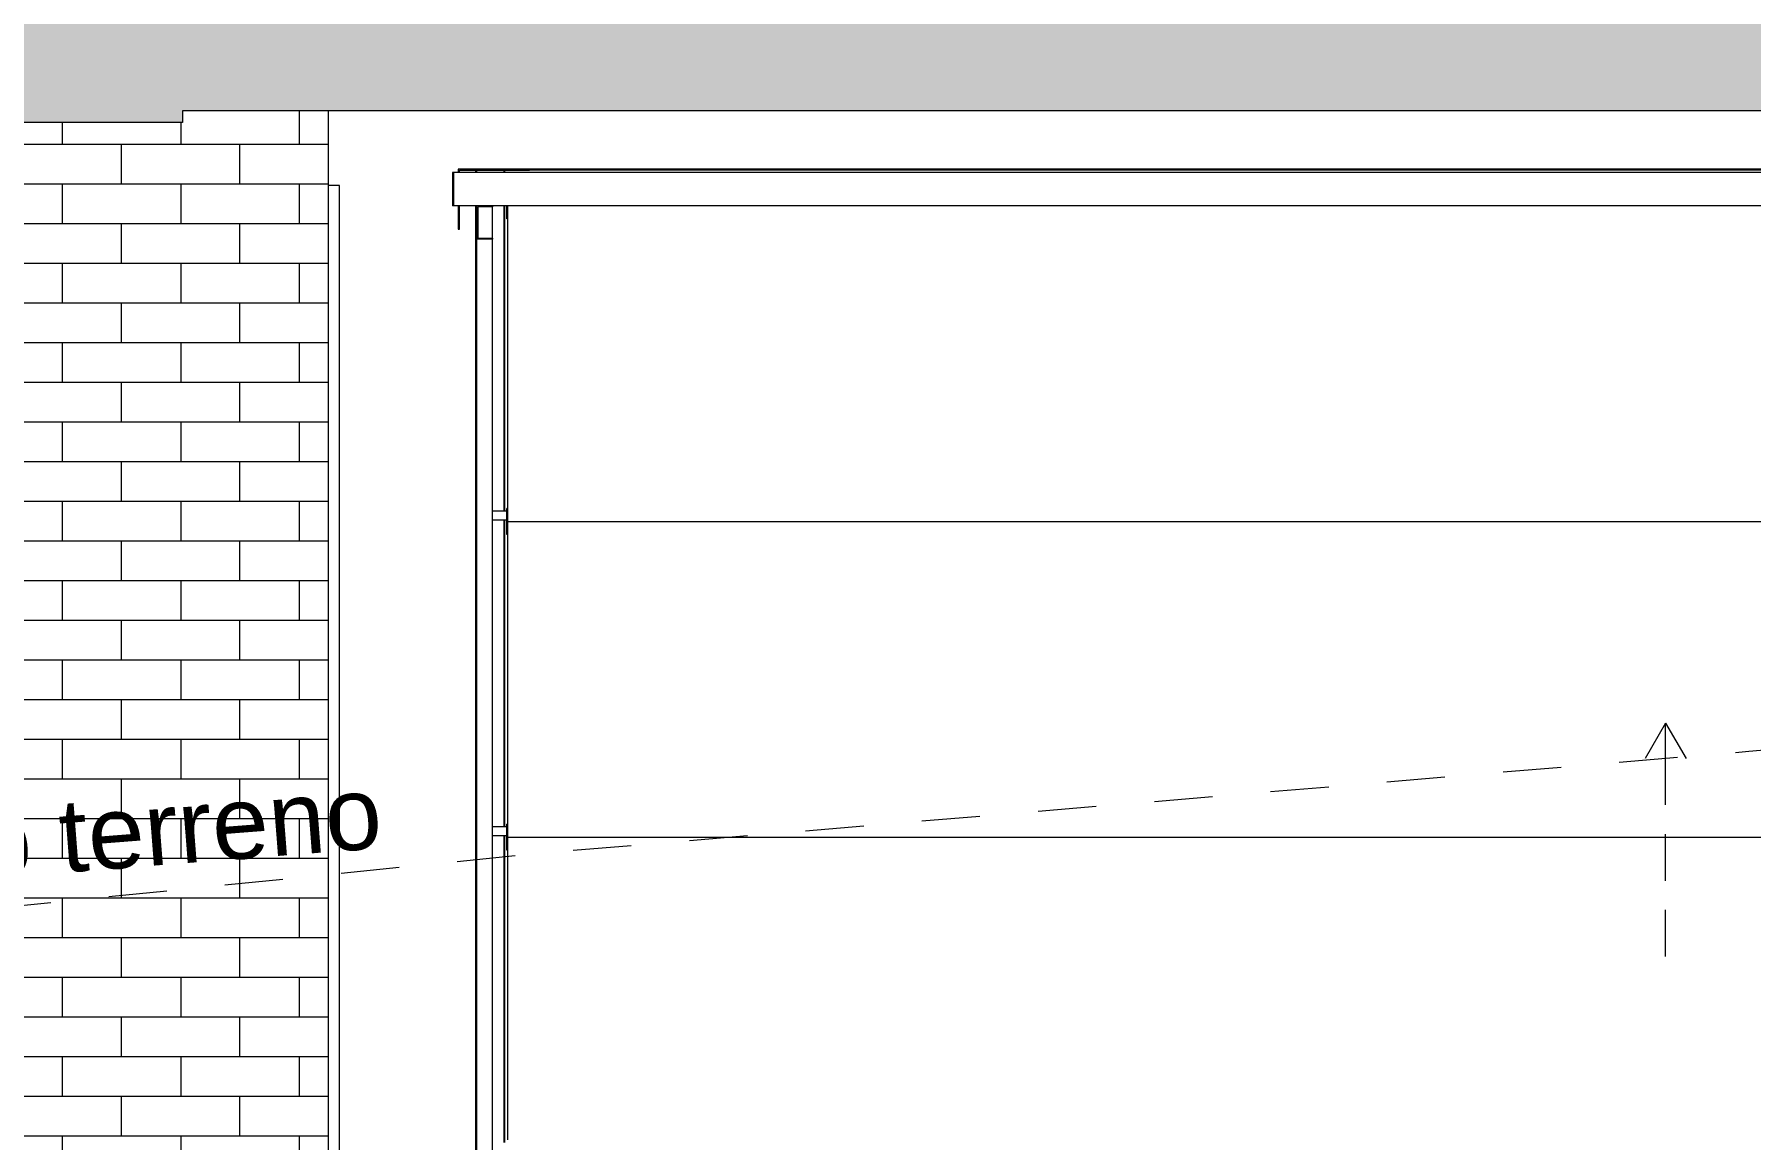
# Model space of a CAD drawing. Header units: metres. Extents: x -111189 to -108577, y -72951 to -72647.
# Drawn here: x -108917.114 to -108914.171, y -72944.076 to -72942.181 of the extents above; entities that cross this region are included whole.
import ezdxf

# ---------------------------------------------------------------- set-up
doc = ezdxf.new("R2010")
doc.units = ezdxf.units.M
doc.header["$MEASUREMENT"] = 0
doc.linetypes.add('Hidden Line', pattern=[0.13, 0.08, -0.05])
for name, color, linetype in [('00 - TEXTO GERAL', 7, 'Continuous'), ('02 - ESTRADAS', 7, 'Continuous'), ('03 - LAJES', 7, 'Continuous'), ('12 - COTAS GERAIS', 7, 'Continuous')]:
    doc.layers.add(name, color=color, linetype=linetype)
doc.styles.add('ESTILO_GERADO_7', font='')
doc.styles.get('ESTILO_GERADO_7').set_extended_font_data('Helvetica')
doc.dimstyles.new('ESTILO_GERADO__5', dxfattribs={"dimtxt": 0.15, "dimasz": 0.114, "dimexe": 0.18, "dimexo": 0.0625, "dimgap": 0, "dimtad": 1, "dimzin": 0, "dimdsep": 46, "dimtxsty": 'ESTILO_GERADO_7', "dimblk": 'ARROWHEAD_2', "dimblk1": 'ARROWHEAD_2', "dimblk2": 'ARROWHEAD_2', "dimcen": 0.09, "dimse1": 1, "dimse2": 1, "dimclrd": 7, "dimclre": 7, "dimclrt": 7, "dimadec": 0, "dimazin": 0, "dimtfac": 1, "dimtdec": 4, "dimtmove": 0, "dimatfit": 3, "dimfxl": 1, "dimtolj": 1, "dimtzin": 0, "dimarcsym": 0})

# ---------------------------------------------------------------- blocks, each defined once
blk = doc.blocks.new('Corte Elem_461_1', base_point=(-108745.4296, -72941.9624))
at = {"layer": '03 - LAJES', "linetype": 'Continuous', "lineweight": 13}
blk.add_hatch(color=251, dxfattribs=at).paths.add_polyline_path([(-108916.8597, -72942.3124), (-108909.6597, -72942.3124), (-108909.6597, -72942.1124), (-108916.8597, -72942.1124)])
at = {"layer": '03 - LAJES', "color": 7, "linetype": 'Continuous', "lineweight": 20}
blk.add_line((-108909.9097, -72942.3124), (-108916.8597, -72942.3124), dxfattribs=at)
blk = doc.blocks.new('*X1086', base_point=(-108745.4296, -72941.9624))
at = {"color": 254, "linetype": 'Continuous', "lineweight": 13}
for p, q in [((-108917.0661, -72942.3324), (-108917.0661, -72942.3704)), ((-108916.8631, -72942.3324), (-108916.8631, -72942.3704)), ((-108916.6601, -72942.3124), (-108916.6601, -72942.3704)), ((-108916.9646, -72942.3704), (-108917.1676, -72942.3704)), ((-108916.7616, -72942.3704), (-108916.9646, -72942.3704)), ((-108916.9646, -72942.4384), (-108916.9646, -72942.3704)), ((-108916.6097, -72942.3704), (-108916.7616, -72942.3704)), ((-108916.7616, -72942.4384), (-108916.7616, -72942.3704)), ((-108916.9646, -72942.4384), (-108917.1676, -72942.4384)), ((-108917.0661, -72942.4384), (-108917.0661, -72942.5064)), ((-108916.7616, -72942.4384), (-108916.9646, -72942.4384)), ((-108916.8631, -72942.4384), (-108916.8631, -72942.5064)), ((-108916.6097, -72942.4384), (-108916.7616, -72942.4384)), ((-108916.6601, -72942.4384), (-108916.6601, -72942.5064)), ((-108916.9646, -72942.5064), (-108917.1676, -72942.5064)), ((-108916.7616, -72942.5064), (-108916.9646, -72942.5064)), ((-108916.9646, -72942.5744), (-108916.9646, -72942.5064)), ((-108916.6097, -72942.5064), (-108916.7616, -72942.5064)), ((-108916.7616, -72942.5744), (-108916.7616, -72942.5064)), ((-108916.9646, -72942.5744), (-108917.1676, -72942.5744)), ((-108917.0661, -72942.5744), (-108917.0661, -72942.6424)), ((-108916.7616, -72942.5744), (-108916.9646, -72942.5744)), ((-108916.8631, -72942.5744), (-108916.8631, -72942.6424)), ((-108916.6097, -72942.5744), (-108916.7616, -72942.5744)), ((-108916.6601, -72942.5744), (-108916.6601, -72942.6424)), ((-108916.9646, -72942.6424), (-108917.1676, -72942.6424)), ((-108916.7616, -72942.6424), (-108916.9646, -72942.6424)), ((-108916.9646, -72942.7104), (-108916.9646, -72942.6424)), ((-108916.6097, -72942.6424), (-108916.7616, -72942.6424)), ((-108916.7616, -72942.7104), (-108916.7616, -72942.6424)), ((-108916.9646, -72942.7104), (-108917.1676, -72942.7104)), ((-108917.0661, -72942.7104), (-108917.0661, -72942.7784)), ((-108916.7616, -72942.7104), (-108916.9646, -72942.7104)), ((-108916.8631, -72942.7104), (-108916.8631, -72942.7784)), ((-108916.6097, -72942.7104), (-108916.7616, -72942.7104)), ((-108916.6601, -72942.7104), (-108916.6601, -72942.7784)), ((-108916.9646, -72942.7784), (-108917.1676, -72942.7784)), ((-108916.7616, -72942.7784), (-108916.9646, -72942.7784)), ((-108916.9646, -72942.8464), (-108916.9646, -72942.7784)), ((-108916.6097, -72942.7784), (-108916.7616, -72942.7784)), ((-108916.7616, -72942.8464), (-108916.7616, -72942.7784)), ((-108916.9646, -72942.8464), (-108917.1676, -72942.8464)), ((-108917.0661, -72942.8464), (-108917.0661, -72942.9144)), ((-108916.7616, -72942.8464), (-108916.9646, -72942.8464)), ((-108916.8631, -72942.8464), (-108916.8631, -72942.9144)), ((-108916.6097, -72942.8464), (-108916.7616, -72942.8464)), ((-108916.6601, -72942.8464), (-108916.6601, -72942.9144)), ((-108916.9646, -72942.9144), (-108917.1676, -72942.9144)), ((-108916.7616, -72942.9144), (-108916.9646, -72942.9144)), ((-108916.9646, -72942.9824), (-108916.9646, -72942.9144)), ((-108916.6097, -72942.9144), (-108916.7616, -72942.9144)), ((-108916.7616, -72942.9824), (-108916.7616, -72942.9144)), ((-108916.9646, -72942.9824), (-108917.1676, -72942.9824)), ((-108917.0661, -72942.9824), (-108917.0661, -72943.0504)), ((-108916.7616, -72942.9824), (-108916.9646, -72942.9824)), ((-108916.8631, -72942.9824), (-108916.8631, -72943.0504)), ((-108916.6097, -72942.9824), (-108916.7616, -72942.9824)), ((-108916.6601, -72942.9824), (-108916.6601, -72943.0504)), ((-108916.9646, -72943.0504), (-108917.1676, -72943.0504)), ((-108916.7616, -72943.0504), (-108916.9646, -72943.0504)), ((-108916.9646, -72943.1184), (-108916.9646, -72943.0504)), ((-108916.6097, -72943.0504), (-108916.7616, -72943.0504)), ((-108916.7616, -72943.1184), (-108916.7616, -72943.0504)), ((-108916.9646, -72943.1184), (-108917.1676, -72943.1184)), ((-108917.0661, -72943.1184), (-108917.0661, -72943.1864)), ((-108916.7616, -72943.1184), (-108916.9646, -72943.1184)), ((-108916.8631, -72943.1184), (-108916.8631, -72943.1864)), ((-108916.6097, -72943.1184), (-108916.7616, -72943.1184)), ((-108916.6601, -72943.1184), (-108916.6601, -72943.1864)), ((-108916.9646, -72943.1864), (-108917.1676, -72943.1864)), ((-108916.7616, -72943.1864), (-108916.9646, -72943.1864)), ((-108916.9646, -72943.2544), (-108916.9646, -72943.1864)), ((-108916.6097, -72943.1864), (-108916.7616, -72943.1864)), ((-108916.7616, -72943.2544), (-108916.7616, -72943.1864)), ((-108916.9646, -72943.2544), (-108917.1676, -72943.2544)), ((-108917.0661, -72943.2544), (-108917.0661, -72943.3224)), ((-108916.7616, -72943.2544), (-108916.9646, -72943.2544)), ((-108916.8631, -72943.2544), (-108916.8631, -72943.3224)), ((-108916.6097, -72943.2544), (-108916.7616, -72943.2544)), ((-108916.6601, -72943.2544), (-108916.6601, -72943.3224)), ((-108916.9646, -72943.3224), (-108917.1676, -72943.3224)), ((-108916.7616, -72943.3224), (-108916.9646, -72943.3224)), ((-108916.9646, -72943.3904), (-108916.9646, -72943.3224)), ((-108916.6097, -72943.3224), (-108916.7616, -72943.3224)), ((-108916.7616, -72943.3904), (-108916.7616, -72943.3224)), ((-108916.9646, -72943.3904), (-108917.1676, -72943.3904)), ((-108917.0661, -72943.3904), (-108917.0661, -72943.4584)), ((-108916.7616, -72943.3904), (-108916.9646, -72943.3904)), ((-108916.8631, -72943.3904), (-108916.8631, -72943.4584)), ((-108916.6097, -72943.3904), (-108916.7616, -72943.3904)), ((-108916.6601, -72943.3904), (-108916.6601, -72943.4584)), ((-108916.9646, -72943.4584), (-108917.1676, -72943.4584)), ((-108916.7616, -72943.4584), (-108916.9646, -72943.4584)), ((-108916.9646, -72943.5264), (-108916.9646, -72943.4584)), ((-108916.6097, -72943.4584), (-108916.7616, -72943.4584)), ((-108916.7616, -72943.5264), (-108916.7616, -72943.4584)), ((-108916.9646, -72943.5264), (-108917.1676, -72943.5264)), ((-108917.0661, -72943.5264), (-108917.0661, -72943.5944)), ((-108916.7616, -72943.5264), (-108916.9646, -72943.5264)), ((-108916.8631, -72943.5264), (-108916.8631, -72943.5944)), ((-108916.6097, -72943.5264), (-108916.7616, -72943.5264)), ((-108916.6601, -72943.5264), (-108916.6601, -72943.5944)), ((-108916.9646, -72943.5944), (-108917.1676, -72943.5944)), ((-108916.7616, -72943.5944), (-108916.9646, -72943.5944)), ((-108916.9646, -72943.6624), (-108916.9646, -72943.5944)), ((-108916.6097, -72943.5944), (-108916.7616, -72943.5944)), ((-108916.7616, -72943.6624), (-108916.7616, -72943.5944)), ((-108916.9646, -72943.6624), (-108917.1676, -72943.6624)), ((-108917.0661, -72943.6624), (-108917.0661, -72943.7304)), ((-108916.7616, -72943.6624), (-108916.9646, -72943.6624)), ((-108916.8631, -72943.6624), (-108916.8631, -72943.7304)), ((-108916.6097, -72943.6624), (-108916.7616, -72943.6624)), ((-108916.6601, -72943.6624), (-108916.6601, -72943.7304)), ((-108916.9646, -72943.7304), (-108917.1676, -72943.7304)), ((-108916.7616, -72943.7304), (-108916.9646, -72943.7304)), ((-108916.9646, -72943.7984), (-108916.9646, -72943.7304)), ((-108916.6097, -72943.7304), (-108916.7616, -72943.7304)), ((-108916.7616, -72943.7984), (-108916.7616, -72943.7304)), ((-108916.9646, -72943.7984), (-108917.1676, -72943.7984)), ((-108917.0661, -72943.7984), (-108917.0661, -72943.8664)), ((-108916.7616, -72943.7984), (-108916.9646, -72943.7984)), ((-108916.8631, -72943.7984), (-108916.8631, -72943.8664)), ((-108916.6097, -72943.7984), (-108916.7616, -72943.7984)), ((-108916.6601, -72943.7984), (-108916.6601, -72943.8664)), ((-108916.9646, -72943.8664), (-108917.1676, -72943.8664)), ((-108916.7616, -72943.8664), (-108916.9646, -72943.8664)), ((-108916.9646, -72943.9344), (-108916.9646, -72943.8664)), ((-108916.6097, -72943.8664), (-108916.7616, -72943.8664)), ((-108916.7616, -72943.9344), (-108916.7616, -72943.8664)), ((-108916.9646, -72943.9344), (-108917.1676, -72943.9344)), ((-108917.0661, -72943.9344), (-108917.0661, -72944.0024)), ((-108916.7616, -72943.9344), (-108916.9646, -72943.9344)), ((-108916.8631, -72943.9344), (-108916.8631, -72944.0024)), ((-108916.6097, -72943.9344), (-108916.7616, -72943.9344)), ((-108916.6601, -72943.9344), (-108916.6601, -72944.0024)), ((-108916.9646, -72944.0024), (-108917.1676, -72944.0024)), ((-108916.7616, -72944.0024), (-108916.9646, -72944.0024)), ((-108916.9646, -72944.0704), (-108916.9646, -72944.0024)), ((-108916.6097, -72944.0024), (-108916.7616, -72944.0024)), ((-108916.7616, -72944.0704), (-108916.7616, -72944.0024)), ((-108916.9646, -72944.0704), (-108917.1676, -72944.0704)), ((-108917.0661, -72944.0704), (-108917.0661, -72944.1384)), ((-108916.7616, -72944.0704), (-108916.9646, -72944.0704)), ((-108916.8631, -72944.0704), (-108916.8631, -72944.1384)), ((-108916.6097, -72944.0704), (-108916.7616, -72944.0704)), ((-108916.6601, -72944.0704), (-108916.6601, -72944.1384))]:
    blk.add_line(p, q, dxfattribs=at)
blk = doc.blocks.new('Corte Elem_504_1', base_point=(-108745.4296, -72941.9624))
at = {"color": 7, "linetype": 'Continuous', "lineweight": 13}
blk.add_line((-108916.6097, -72944.6624), (-108916.6097, -72942.3124), dxfattribs=at)
at = {"lineweight": 0}
blk.add_blockref('*X1086', (-108745.4296, -72941.9624), dxfattribs=at)
blk = doc.blocks.new('Corte Elem_510_1', base_point=(-108745.4296, -72941.9624))
at = {"color": 7, "linetype": 'Continuous', "lineweight": 13}
for p, q in [((-108916.5907, -72942.4404), (-108916.6097, -72942.4404)), ((-108916.5907, -72944.6624), (-108916.5907, -72942.4404))]:
    blk.add_line(p, q, dxfattribs=at)
blk = doc.blocks.new('Corte Elem_519_1', base_point=(-108745.4296, -72941.9624))
at = {"color": 7, "linetype": 'Continuous', "lineweight": 13}
for p, q in [((-108916.3955, -72942.4184), (-108916.3971, -72942.4184)), ((-108916.3971, -72942.4184), (-108916.3971, -72942.4754)), ((-108912.2387, -72942.4184), (-108916.3955, -72942.4184)), ((-108916.3955, -72942.4184), (-108916.3955, -72942.4754)), ((-108916.2651, -72942.4124), (-108916.3871, -72942.4124)), ((-108916.3871, -72942.4124), (-108916.3871, -72942.4184)), ((-108916.3851, -72942.4184), (-108916.3851, -72942.4144)), ((-108916.3851, -72942.4144), (-108916.2651, -72942.4144)), ((-108916.2651, -72942.4144), (-108916.2651, -72942.4124)), ((-108916.3955, -72942.4754), (-108916.3971, -72942.4754)), ((-108912.2387, -72942.4754), (-108916.3955, -72942.4754)), ((-108916.3871, -72942.4754), (-108916.3871, -72942.5154)), ((-108916.3851, -72942.5154), (-108916.3851, -72942.4754)), ((-108916.3555, -72942.5324), (-108916.3555, -72942.4754)), ((-108916.3285, -72942.477), (-108916.3539, -72942.477)), ((-108916.3539, -72942.477), (-108916.3539, -72942.5308)), ((-108916.3285, -72942.4754), (-108916.3285, -72942.477)), ((-108916.3871, -72942.5154), (-108916.3851, -72942.5154)), ((-108916.3285, -72942.5324), (-108916.3555, -72942.5324)), ((-108916.3539, -72942.5308), (-108916.3285, -72942.5308)), ((-108916.3285, -72942.5308), (-108916.3285, -72942.5324))]:
    blk.add_line(p, q, dxfattribs=at)
at = {"color": 251, "linetype": 'Continuous', "lineweight": 13}
for p, q in [((-108916.3571, -72942.4184), (-108916.3571, -72942.4144)), ((-108916.3555, -72942.4184), (-108916.3555, -72942.4144)), ((-108916.3087, -72942.4184), (-108916.3087, -72942.4144)), ((-108916.3071, -72942.4184), (-108916.3071, -72942.4144)), ((-108912.3691, -72942.4124), (-108916.2651, -72942.4124)), ((-108912.3691, -72942.414), (-108916.2651, -72942.414)), ((-108916.3571, -72944.6624), (-108916.3571, -72942.4754)), ((-108916.3285, -72942.479), (-108916.3285, -72942.477)), ((-108916.3285, -72942.4849), (-108916.3285, -72942.479)), ((-108916.3087, -72942.999), (-108916.3087, -72942.4754)), ((-108916.3071, -72942.999), (-108916.3071, -72942.4754)), ((-108916.3037, -72942.4979), (-108916.3037, -72942.4754)), ((-108916.3021, -72942.4979), (-108916.3021, -72942.4754)), ((-108916.3285, -72942.4945), (-108916.3285, -72942.4849)), ((-108916.3285, -72942.5078), (-108916.3285, -72942.4945)), ((-108916.3285, -72942.5247), (-108916.3285, -72942.5078)), ((-108916.3021, -72942.4979), (-108916.3037, -72942.4979)), ((-108916.3021, -72942.994), (-108916.3021, -72942.4979)), ((-108916.3555, -72942.5342), (-108916.3555, -72942.5324)), ((-108916.3555, -72942.5391), (-108916.3555, -72942.5342)), ((-108916.3555, -72942.5473), (-108916.3555, -72942.5391)), ((-108916.3285, -72942.5308), (-108916.3285, -72942.5247)), ((-108916.3285, -72942.5342), (-108916.3285, -72942.5324)), ((-108916.3285, -72942.5391), (-108916.3285, -72942.5342)), ((-108916.3285, -72942.5473), (-108916.3285, -72942.5391)), ((-108916.3555, -72942.5585), (-108916.3555, -72942.5473)), ((-108916.3555, -72942.5728), (-108916.3555, -72942.5585)), ((-108916.3285, -72942.5585), (-108916.3285, -72942.5473)), ((-108916.3285, -72942.5728), (-108916.3285, -72942.5585)), ((-108916.3555, -72942.5898), (-108916.3555, -72942.5728)), ((-108916.3555, -72942.6096), (-108916.3555, -72942.5898)), ((-108916.3285, -72942.5898), (-108916.3285, -72942.5728)), ((-108916.3285, -72942.6096), (-108916.3285, -72942.5898)), ((-108916.3555, -72942.6318), (-108916.3555, -72942.6096)), ((-108916.3285, -72942.6318), (-108916.3285, -72942.6096)), ((-108916.3555, -72942.6562), (-108916.3555, -72942.6318)), ((-108916.3555, -72942.6825), (-108916.3555, -72942.6562)), ((-108916.3285, -72942.6562), (-108916.3285, -72942.6318)), ((-108916.3285, -72942.6825), (-108916.3285, -72942.6562)), ((-108916.3555, -72942.7105), (-108916.3555, -72942.6825)), ((-108916.3285, -72942.7105), (-108916.3285, -72942.6825)), ((-108916.3555, -72942.7398), (-108916.3555, -72942.7105)), ((-108916.3285, -72942.7398), (-108916.3285, -72942.7105)), ((-108916.3555, -72942.7701), (-108916.3555, -72942.7398)), ((-108916.3285, -72942.7701), (-108916.3285, -72942.7398)), ((-108916.3555, -72942.8011), (-108916.3555, -72942.7701)), ((-108916.3285, -72942.8011), (-108916.3285, -72942.7701)), ((-108916.3555, -72942.8356), (-108916.3555, -72942.8011)), ((-108916.3285, -72942.8356), (-108916.3285, -72942.8011)), ((-108916.3555, -72944.6624), (-108916.3555, -72942.8356)), ((-108916.3285, -72944.6624), (-108916.3285, -72942.8356)), ((-108916.3037, -72942.999), (-108916.3285, -72942.999)), ((-108916.3037, -72943.039), (-108916.3037, -72942.994)), ((-108916.3021, -72942.994), (-108916.3037, -72942.994)), ((-108916.3021, -72943.039), (-108916.3021, -72942.994)), ((-108916.3037, -72943.014), (-108916.3285, -72943.014)), ((-108916.3087, -72943.5402), (-108916.3087, -72943.014)), ((-108916.3071, -72943.5402), (-108916.3071, -72943.014)), ((-108916.3021, -72943.039), (-108916.3037, -72943.039)), ((-108916.3021, -72943.0165), (-108912.3321, -72943.0165)), ((-108916.3021, -72943.5352), (-108916.3021, -72943.039)), ((-108914.3171, -72943.3624), (-108914.3521, -72943.423)), ((-108914.3171, -72943.4424), (-108914.3171, -72943.3624)), ((-108914.3171, -72943.3624), (-108914.2821, -72943.423)), ((-108914.3171, -72943.5024), (-108914.3171, -72943.4424)), ((-108916.3037, -72943.5802), (-108916.3037, -72943.5352)), ((-108916.3021, -72943.5352), (-108916.3037, -72943.5352)), ((-108916.3021, -72943.5802), (-108916.3021, -72943.5352)), ((-108916.3037, -72943.5402), (-108916.3285, -72943.5402)), ((-108916.3037, -72943.5552), (-108916.3285, -72943.5552)), ((-108916.3087, -72944.0813), (-108916.3087, -72943.5552)), ((-108916.3071, -72944.0813), (-108916.3071, -72943.5552)), ((-108916.3021, -72943.5577), (-108912.3321, -72943.5577)), ((-108914.3171, -72943.6324), (-108914.3171, -72943.5524)), ((-108916.3021, -72943.5802), (-108916.3037, -72943.5802)), ((-108916.3021, -72944.0763), (-108916.3021, -72943.5802)), ((-108914.3171, -72943.7624), (-108914.3171, -72943.6824))]:
    blk.add_line(p, q, dxfattribs=at)
blk = doc.blocks.new('Corte Elem_644_1', base_point=(-108745.4296, -72941.9624))
at = {"layer": '03 - LAJES', "linetype": 'Continuous', "lineweight": 13}
blk.add_hatch(color=251, dxfattribs=at).paths.add_polyline_path([(-108920.5097, -72941.9824), (-108920.5097, -72942.3324), (-108916.8597, -72942.3324), (-108916.8597, -72941.9824)])
at = {"layer": '03 - LAJES', "color": 7, "linetype": 'Continuous', "lineweight": 20}
for p, q in [((-108916.8597, -72942.3324), (-108919.3146, -72942.3324)), ((-108916.8597, -72942.3124), (-108916.8597, -72942.3324))]:
    blk.add_line(p, q, dxfattribs=at)
blk = doc.blocks.new('*D1371', base_point=(-108745.4296, -72941.9624))
at = {"layer": '12 - COTAS GERAIS', "color": 7, "linetype": 'Continuous', "lineweight": 5, "transparency": 16777216}
for p, q in [((-108918.3441, -72944.6624), (-108918.3441, -72942.3324)), ((-108918.4191, -72944.6191), (-108918.2691, -72944.7057)), ((-108918.2316, -72944.6624), (-108918.4566, -72944.6624)), ((-108918.3441, -72944.8124), (-108918.3441, -72944.6624)), ((-108918.4191, -72944.7691), (-108918.2691, -72944.8557))]:
    blk.add_line(p, q, dxfattribs=at)
blk = doc.blocks.new('ARROWHEAD_2')
at = {"color": 0, "linetype": 'Continuous', "lineweight": 0}
for p, q in [((-0.378, -0.655), (0.378, 0.655)), ((0, 0), (-1, 0))]:
    blk.add_line(p, q, dxfattribs=at)

msp = doc.modelspace()

# ---------------------------------------------------------------- linework, layer by layer
at = {"layer": '02 - ESTRADAS', "color": 7, "linetype": 'Hidden Line', "lineweight": 20, "flags": 128}
msp.add_lwpolyline([(-108922.7452, -72944.141), (-108921.7478, -72944.0655), (-108920.9582, -72944.0078), (-108920.1183, -72943.9446), (-108919.5268, -72943.9034), (-108919.5285, -72943.883), (-108918.6672, -72943.7921), (-108917.2125, -72943.6824), (-108916.2496, -72943.5852), (-108914.1746, -72943.4105), (-108912.7008, -72943.283), (-108911.6831, -72943.2068), (-108910.4916, -72943.1153), (-108909.8392, -72943.0669), (-108908.9852, -72943.0036), (-108908.0613, -72942.9364), (-108906.9214, -72942.8566), (-108906.1712, -72942.8282), (-108905.5987, -72942.8066), (-108904.8593, -72942.7942), (-108904.6633, -72942.7923)], dxfattribs=at)

# ---------------------------------------------------------------- block references
at = {"lineweight": 0}
for name in ['Corte Elem_504_1', 'Corte Elem_519_1', 'Corte Elem_510_1']:
    msp.add_blockref(name, (-108745.4296, -72941.9624), dxfattribs=at)
at = {"layer": '03 - LAJES', "lineweight": 0}
for name in ['Corte Elem_644_1', 'Corte Elem_461_1']:
    msp.add_blockref(name, (-108745.4296, -72941.9624), dxfattribs=at)

# ---------------------------------------------------------------- texts
at = {"layer": '00 - TEXTO GERAL', "color": 252, "linetype": 'Continuous', "lineweight": 9, "insert": (-108918.3435, -72943.5924), "char_height": 0.125, "attachment_point": 1, "rotation": 4.438, "style": 'ESTILO_GERADO_7'}
msp.add_mtext('\\A1;{\\pql;\\fHelvetica|b0|i0|c0|p0;\\W1.000000;Perfil natural do terreno}', dxfattribs=at)

# ---------------------------------------------------------------- dimensions: what is measured, and where the dimension line sits
at = {"layer": '12 - COTAS GERAIS', "color": 7, "linetype": 'Continuous', "lineweight": 5}
dim = msp.add_linear_dim(base=(-108918.3441, -72944.6624), p1=(-108914.6121, -72944.8124), p2=(-108925.3846, -72944.6624), angle=90, dimstyle='ESTILO_GERADO__5', dxfattribs=at)
dim.commit()
dim.dimension.update_dxf_attribs({"geometry": '*D1371', "text_midpoint": (-108918.4491, -72944.4249), "dimtype": 160, "text_rotation": 90})

doc.saveas('drawing.dxf')
